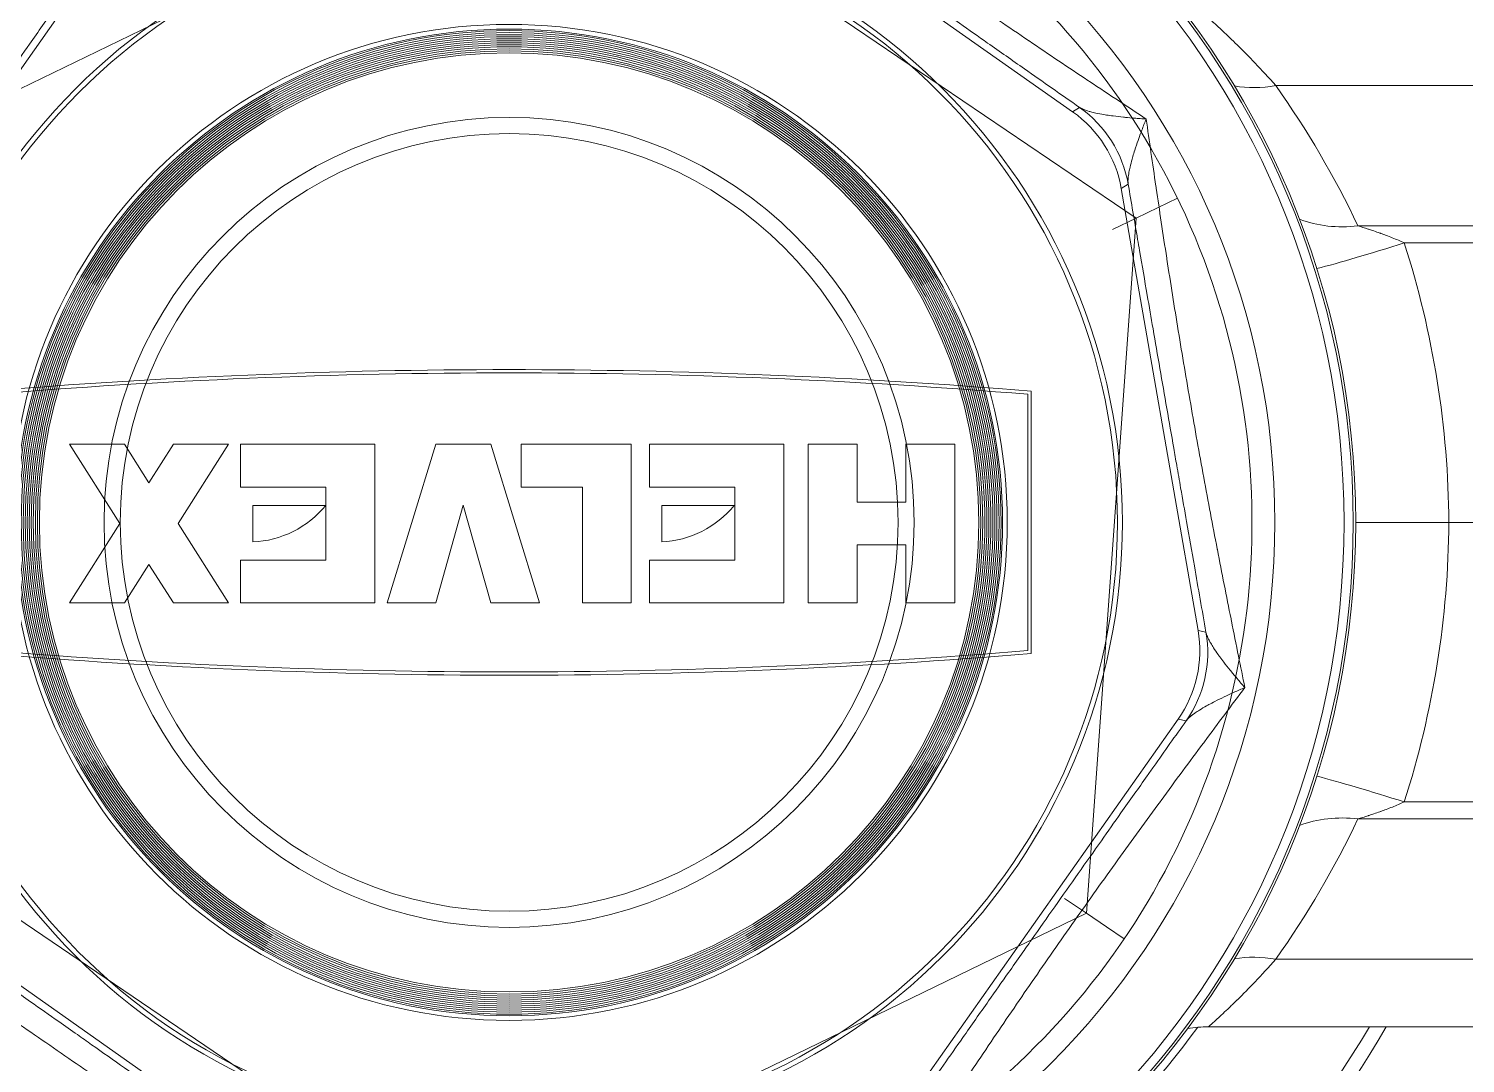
# Model space of a CAD drawing. Header units: metres. Extents: x 78 to 178, y -74 to 157.
# Drawn here: x 119.0425 to 119.0981, y 27.6688 to 27.7088 of the extents above; entities that cross this region are included whole.
import ezdxf

# ---------------------------------------------------------------- set-up
doc = ezdxf.new("R2010")
doc.units = ezdxf.units.M
doc.layers.add('mobiliario', color=252, linetype='Continuous', lineweight=9)

# ---------------------------------------------------------------- blocks, each defined once
blk = doc.blocks.new('SE2')
at = {"layer": 'mobiliario'}
for p, q in [((136.1988973862383, 384.5053722861193), (141.6866941298718, 387.168844719076)), ((141.6866941298718, 387.168844719076), (146.7372272909087, 383.7480095447622)), ((135.8677147754422, 384.7296894201741), (135.8991509748253, 384.7756762986455)), ((135.8366738331644, 384.6834348255296), (135.8677147754422, 384.7296894201741)), ((136.0223295365692, 384.6249655036157), (135.8677147754422, 384.7296894201741)), ((136.1988973862383, 384.5053722861193), (136.0223295365692, 384.6249655036158)), ((135.7616338036416, 378.4210646788487), (136.1988973862383, 384.5053722861193)), ((136.390105696981, 384.3758627681824), (136.1988973862383, 384.5053722861193)), ((135.9693964915781, 378.5219011743982), (135.7616338036416, 378.4210646788487)), ((135.7616338036416, 378.4210646788487), (135.5697791143348, 378.327949044292)), ((140.8121669646785, 375.000229504535), (135.7616338036416, 378.4210646788488)), ((135.401778161648, 378.246410691635), (135.3776704563425, 378.296628678135)), ((135.401778161648, 378.246410691635), (135.5697791143348, 378.3279490442918)), ((135.4263153445129, 378.1964011497428), (135.401778161648, 378.246410691635)), ((146.299963708312, 377.6637019374917), (140.8121669646785, 375.000229504535))]:
    blk.add_line(p, q, dxfattribs=at)
for radius in [6.700000000000001, 4.358578643762693, 4.317999999999999, 4.304141344301058, 4.286492131182779, 4.268842918064502, 4.251193704946223, 4.233544491827945, 4.215895278709668, 4.198246065591391, 4.180596852473112, 4.162947639354834, 4.145298426236556, 4.127649213118278, 4.110000000000001, 3.544314575050763, 3.402893218813453]:
    blk.add_circle((141.2494305472752, 381.0845371118053), radius, dxfattribs=at)
for radius, start, end in [(6.499999999999996, 86.38039139874722, 145.3983418027593), (6.499999999999996, 26.38039139874712, 85.39834180275933), (6.500000000000003, 146.380391398747, 205.3983418027594), (6.499999999999996, 206.3803913987471, 265.3983418027593), (6.499999999999997, 266.3803913987469, 325.3983418027597)]:
    blk.add_arc((141.2494305472752, 381.0845371118053), radius, start, end, dxfattribs=at)
blk = doc.blocks.new('110-32-planta')
at = {"layer": 'mobiliario'}
for p, q in [((7.789600872262262, 4.095810781592073), (7.775401645587423, 4.105808799432946)), ((7.751882361672259, 4.101725300450699), (7.741884343831388, 4.087526073775862)), ((7.740704891563446, 4.099441585726363), (7.716584357537947, 4.099441585726363)), ((7.738104418260412, 4.096824686733405), (7.716584357537968, 4.096824686733405)), ((7.734920419058049, 4.091392295889846), (7.716584357537968, 4.091392295889846)), ((7.733126988613832, 4.0907345463145), (7.716584357537947, 4.0907345463145)), ((7.741575849254921, 4.087595314897274), (7.741884343831388, 4.087526073775862)), ((7.747570203691772, 4.084989094452489), (7.747570203691772, 4.074828477000277)), ((7.747698203691767, 4.084871247264842), (7.747698203691767, 4.074946324187919)), ((7.741113342923497, 4.084090982118777), (7.740804848466383, 4.084160223213398)), ((7.741113342923497, 4.084090982118777), (7.744084046179175, 4.066980946435688)), ((7.750533895999467, 4.083028785881943), (7.752424357537925, 4.083028785881943)), ((7.750533895999467, 4.083028785881943), (7.750533895999467, 4.07688478588194)), ((7.752424357537925, 4.083028785881943), (7.752424357537925, 4.080783153881942)), ((7.754314819076384, 4.083028785881943), (7.756205280614849, 4.083028785881943)), ((7.754314819076384, 4.083028785881943), (7.754314819076384, 4.080783153881942)), ((7.756205280614849, 4.083028785881943), (7.756205280614849, 4.07688478588194)), ((7.757150511384075, 4.083028785881943), (7.762349280614848, 4.083028785881943)), ((7.757150511384075, 4.083028785881943), (7.757150511384075, 4.07688478588194)), ((7.762349280614848, 4.083028785881943), (7.762349280614848, 4.081374632035788)), ((7.76305820369177, 4.083028785881943), (7.764948665230235, 4.083028785881943)), ((7.76305820369177, 4.083028785881943), (7.76305820369177, 4.07688478588194)), ((7.764948665230235, 4.083028785881943), (7.764948665230235, 4.078538939728094)), ((7.766602819076389, 4.083028785881943), (7.768493280614848, 4.083028785881943)), ((7.768493280614848, 4.07688478588194), (7.766602819076389, 4.083028785881943)), ((7.768493280614848, 4.083028785881943), (7.769556665230232, 4.079236784964333)), ((7.770620049845617, 4.083028785881943), (7.769556665230232, 4.079236784964333)), ((7.770620049845617, 4.083028785881943), (7.772510511384076, 4.083028785881943)), ((7.770620049845617, 4.07688478588194), (7.772510511384076, 4.083028785881943)), ((7.772983126768692, 4.083028785881943), (7.778181895999466, 4.083028785881943)), ((7.772983126768692, 4.083028785881943), (7.772983126768692, 4.07688478588194)), ((7.778181895999466, 4.083028785881943), (7.778181895999466, 4.081374632035788)), ((7.778654511384082, 4.083028785881943), (7.780781280614847, 4.083028785881943)), ((7.780600831469513, 4.079956785881943), (7.778654511384082, 4.083028785881943)), ((7.78172651138408, 4.081534118583025), (7.780781280614847, 4.083028785881943)), ((7.78172651138408, 4.081534118583025), (7.782671742153312, 4.083028785881943)), ((7.782671742153312, 4.083028785881943), (7.784798511384082, 4.083028785881943)), ((7.782852191298644, 4.079956785881943), (7.784798511384082, 4.083028785881943)), ((7.75904097292254, 4.081374632035788), (7.75904097292254, 4.078538939728094)), ((7.75904097292254, 4.081374632035788), (7.762349280614848, 4.081374632035788)), ((7.774873588307158, 4.081374632035788), (7.774873588307158, 4.078538939728094)), ((7.774873588307158, 4.081374632035788), (7.778181895999466, 4.081374632035788)), ((7.754314819076384, 4.080783153881942), (7.752424357537925, 4.080783153881942)), ((7.761876665230233, 4.080665708958864), (7.761876665230233, 4.079247862805018)), ((7.777709280614849, 4.080665708958864), (7.777709280614849, 4.079247862805018)), ((7.731401214864412, 4.079908785743012), (7.716584357537968, 4.079908785743012)), ((7.780600831469513, 4.079956785881943), (7.778654511384082, 4.07688478588194)), ((7.782852191298644, 4.079956785881943), (7.784798511384082, 4.07688478588194)), ((7.752424357537925, 4.079130417881942), (7.752424357537925, 4.07688478588194)), ((7.752424357537925, 4.079130417881942), (7.754314819076384, 4.079130417881942)), ((7.754314819076384, 4.079130417881942), (7.754314819076384, 4.07688478588194)), ((7.759070017076204, 4.079247862805018), (7.761876665230233, 4.079247862805018)), ((7.774884611384237, 4.079247862805018), (7.777709280614849, 4.079247862805018)), ((7.75904097292254, 4.078538939728094), (7.762349280614848, 4.078538939728094)), ((7.762349280614848, 4.078538939728094), (7.762349280614848, 4.07688478588194)), ((7.764948665230235, 4.078538939728094), (7.76731174215331, 4.078538939728094)), ((7.76731174215331, 4.078538939728094), (7.76731174215331, 4.07688478588194)), ((7.774873588307158, 4.078538939728094), (7.778181895999466, 4.078538939728094)), ((7.778181895999466, 4.078538939728094), (7.778181895999466, 4.07688478588194)), ((7.78172651138408, 4.078379453180858), (7.780781280614847, 4.07688478588194)), ((7.78172651138408, 4.078379453180858), (7.782671742153312, 4.07688478588194)), ((7.750533895999467, 4.07688478588194), (7.752424357537925, 4.07688478588194)), ((7.754314819076384, 4.07688478588194), (7.756205280614849, 4.07688478588194)), ((7.757150511384075, 4.07688478588194), (7.762349280614848, 4.07688478588194)), ((7.76305820369177, 4.07688478588194), (7.76731174215331, 4.07688478588194)), ((7.768493280614848, 4.07688478588194), (7.770620049845617, 4.07688478588194)), ((7.772983126768692, 4.07688478588194), (7.778181895999466, 4.07688478588194)), ((7.778654511384082, 4.07688478588194), (7.780781280614847, 4.07688478588194)), ((7.782671742153312, 4.07688478588194), (7.784798511384082, 4.07688478588194)), ((7.783686353403637, 4.058092271002066), (7.79368437124451, 4.072291497676907)), ((7.733126988614174, 4.069083025137196), (7.716584357537968, 4.069083025137196)), ((7.734920419058504, 4.068425275561853), (7.716584357537968, 4.068425275561853)), ((7.743816946698273, 4.066811768690489), (7.744084046179175, 4.066980946435688)), ((7.745967842813628, 4.064006789860692), (7.745700743443493, 4.063837612185654)), ((7.745967842813628, 4.064006789860692), (7.760167069488468, 4.054008772019819)), ((7.738104418260412, 4.062992884719323), (7.716584357537968, 4.062992884719323))]:
    blk.add_line(p, q, dxfattribs=at)
for centre, radius in [((7.767784357537947, 4.07990878572637), 0.0327752423231971), ((7.767784357537947, 4.07990878572637), 0.0326809355198816), ((7.767784357537947, 4.07990878572637), 0.0323251940586343), ((7.767784357537947, 4.079908785726381), 0.0237439999999998), ((7.767784357537947, 4.079908785726381), 0.0235519999999997)]:
    blk.add_circle(centre, radius, dxfattribs=at)
for centre, radius, start, end in [((7.767784357537947, 4.079908785726274), 0.0391714225744384, 36.95980833401413, 150.0893255602447), ((7.767784357537947, 4.079908785726278), 0.0386114951278725, 37.58760779660308, 149.6101848602713), ((7.767784357537947, 4.079908785726285), 0.0330636140941714, 37.76640418553324, 143.7492386750297), ((7.767784357537947, 4.075779576601132), 0.0363839999999998, 144.6607473116744, 154.5889412798078), ((7.767784357537947, 4.079659247887004), 0.0363839999999998, 162.2779152863715, 179.6070366368178), ((7.767784357537933, 3.841381489023092), 0.2444448351648303, 85.25655845015214, 94.74344154983193), ((7.767784357537933, 3.841381489023092), 0.2443168351648286, 85.28418805855266, 94.71581194143143), ((7.762058714946398, 4.076818514202738), 0.0038514996547754, 92.70922219013364, 140.8942308231298), ((7.777872626672987, 4.076817674700176), 0.0038514996547754, 92.43070193970951, 140.8781350353945), ((7.767784357537947, 4.080158323565737), 0.0363840000000004, 180.3929632850021, 197.7220847153559), ((7.767784357537933, 4.318436082429673), 0.244444835164829, 265.256558450168, 274.7434415498478), ((7.767784357537933, 4.318436082429677), 0.2443168351648325, 265.2841880585686, 274.7158119414473), ((7.767784357537947, 4.08403799485162), 0.0363840000000185, 205.4110587220134, 215.3392526883544)]:
    blk.add_arc(centre, radius, start, end, dxfattribs=at)
for centre, major_axis, ratio, start_param, end_param in [((7.738104418260384, 4.100953895858652), (0.0038894555429696, -0.0027578904219098), 0.8162446593269214, 5.237054430787981, 5.600948626443932), ((7.734920419058043, 4.095521505015113), (0.0043067078570512, -0.0020459939965729), 0.8425810002948884, 5.09314204640148, 5.602810594000771), ((7.73312698861384, 4.090984084153884), (0.0045417308440559, -0.0014513803568158), 0.049858640095601, 4.728320732121138, 5.571018246791809), ((7.7453368713536, 4.084947088617727), (0.0010073995924794, 0.0044883344417581), 0.9999553905319382, 1.178112920960213, 1.963479636930202), ((7.745645735783789, 4.084877764483227), (-0.0044885346732736, 0.0010074445323893), 0.9999553905319526, 5.890501997412595, 6.675868616946253), ((7.733126988614174, 4.06883348729783), (-0.0045417308440129, -0.0014513803569502), 0.0498586400942348, 3.85375971393033, 4.69645722862098), ((7.734920419058525, 4.064296066436607), (-0.0043067078570217, -0.0020459939966351), 0.8425810002886478, 3.821967366769399, 4.331635914363011), ((7.748348969696252, 4.067598634164976), (-0.002461392636749, 0.0038860708032352), 0.9999553905319364, 1.178112914035683, 1.963479636941334), ((7.748616389394917, 4.067768014732429), (-0.0038862441655844, -0.002461502444541), 0.9999553905319528, 5.890501997412577, 6.675868616946597), ((7.738104418260384, 4.058863675594079), (-0.0038894555429705, -0.0027578904219087), 0.8162446593260932, 3.823829334325955, 4.187723529981786)]:
    blk.add_ellipse(centre, major_axis=major_axis, ratio=ratio, start_param=start_param, end_param=end_param, dxfattribs=at)
for points, knots in [([(7.774178265854252, 4.108395992527793), (7.774869153676582, 4.107877156327578), (7.775569215282466, 4.107353537075734), (7.776280868874736, 4.106824448623286), (7.776303746930799, 4.10680743962423), (7.776326636943416, 4.106790424984772), (7.776349538390072, 4.10677340513153), (7.776700460041979, 4.106512607850685), (7.777054724813397, 4.106250119246152), (7.777410807926272, 4.105987207839973), (7.777789127287747, 4.105707878459515), (7.778169497749885, 4.105428072835167), (7.77855162991284, 4.105148145684509), (7.778563442788383, 4.105139492278933), (7.778575257347307, 4.105130838757852), (7.778587073601103, 4.105122185116385), (7.779336011733243, 4.104573699768738), (7.780092170561657, 4.104024490962479), (7.780856976496488, 4.103474535108919), (7.781243754479625, 4.1031964112004), (7.781632744692828, 4.102918095747618), (7.782024106075943, 4.102639563433523), (7.782416728057448, 4.10236013395021), (7.782811736997736, 4.102080485915625), (7.783208955070691, 4.101800811031033), (7.783602977286257, 4.101523386298453), (7.783999087884487, 4.101245999474596), (7.784392471935197, 4.100971994647327), (7.784785855985915, 4.100697989820058), (7.785177773001619, 4.100426455876526), (7.785568277484366, 4.100157250593657), (7.786349286449841, 4.099618840027918), (7.787124680808915, 4.099089792411276), (7.787894921087818, 4.098568687248381), (7.787902709159923, 4.098563418237276), (7.787910496703992, 4.098558150036418), (7.787918283720081, 4.098552882644661), (7.788680632543048, 4.098037205026784), (7.789437923677979, 4.097529277819415), (7.790190590055517, 4.097027635048601), (7.790211157770222, 4.097013926922794), (7.790231723037463, 4.09700022286734), (7.790252285967683, 4.09698652278433), (7.79064063787915, 4.096727782742526), (7.791028156224092, 4.09647045875694), (7.791412539580968, 4.096215908936208), (7.791760212663255, 4.095985669725305), (7.792105321124558, 4.09575770032773), (7.792449030623124, 4.095531106669096)], [1.52886162e-08, 1.52886162e-08, 1.52886162e-08, 1.52886162e-08, 0.1211066937485011, 0.1211066937485011, 0.1211066937485011, 0.125, 0.125, 0.125, 0.1846576051161925, 0.1846576051161925, 0.1846576051161925, 0.2480406363767924, 0.2480406363767924, 0.2480406363767924, 0.25, 0.25, 0.25, 0.3741884404877195, 0.3741884404877195, 0.3741884404877195, 0.4369930715099158, 0.4369930715099158, 0.4369930715099158, 0.4999999999999999, 0.4999999999999999, 0.4999999999999999, 0.5624999999999999, 0.5624999999999999, 0.5624999999999999, 0.6249999999999999, 0.6249999999999999, 0.6249999999999999, 0.75, 0.75, 0.75, 0.7512639030178273, 0.7512639030178273, 0.7512639030178273, 0.875, 0.875, 0.875, 0.8783812706631239, 0.8783812706631239, 0.8783812706631239, 0.9422400160603708, 0.9422400160603708, 0.9422400160603708, 0.9999999748262728, 0.9999999748262728, 0.9999999748262728, 0.9999999748262728]), ([(7.789867971632439, 4.095979959267143), (7.789161978741901, 4.096474375684262), (7.788451647524901, 4.096972190916288), (7.787736287212759, 4.097473929957744), (7.787263348063298, 4.09780563977095), (7.786788210997251, 4.098139064462483), (7.786310846320283, 4.098474235409379), (7.785948999130525, 4.098728298332495), (7.785585759555807, 4.098983443645558), (7.785221244183439, 4.099239593913113), (7.784981627942094, 4.099407975740013), (7.784741460419822, 4.099576791810136), (7.784500634363773, 4.099746118727168), (7.784316623639135, 4.099875498285243), (7.784132248054093, 4.100005162308807), (7.783947411956631, 4.100135178614007), (7.783522342709098, 4.100434178288733), (7.783094837216608, 4.100735041514955), (7.78266830327896, 4.101035372932294), (7.78223839907337, 4.101338077425392), (7.781809933383541, 4.101639923353078), (7.781383122040809, 4.101940754089248), (7.780957945258386, 4.102240432733298), (7.780534410065903, 4.102539104025134), (7.780112375088258, 4.102836862944137), (7.779751839249591, 4.103091232290922), (7.779392398329384, 4.103344935746758), (7.779033939329863, 4.103598049323945), (7.77855319306387, 4.103937511876897), (7.778074372899362, 4.104275800336286), (7.77759727136258, 4.104613051698017), (7.777479279063967, 4.104696457556755), (7.777361391887545, 4.104779799979663), (7.777243622887255, 4.104863069568242), (7.776945814471914, 4.105073637579841), (7.776648593228736, 4.105283858942662), (7.776352154949371, 4.105493592765061), (7.776057358282245, 4.105702165126096), (7.775763335542818, 4.105910255607678), (7.775470892395794, 4.106117290116642)], [0, 0, 0, 0, 0.15050084916702, 0.15050084916702, 0.15050084916702, 0.2500000000000001, 0.2500000000000001, 0.2500000000000001, 0.3254213494405172, 0.3254213494405172, 0.3254213494405172, 0.3750000000000002, 0.3750000000000002, 0.3750000000000002, 0.4128821277306663, 0.4128821277306663, 0.4128821277306663, 0.5000000000000002, 0.5000000000000002, 0.5000000000000002, 0.5878062361857822, 0.5878062361857822, 0.5878062361857822, 0.6752762006393679, 0.6752762006393679, 0.6752762006393679, 0.7500000000000001, 0.7500000000000001, 0.7500000000000001, 0.8502156106320493, 0.8502156106320493, 0.8502156106320493, 0.875, 0.875, 0.875, 0.9376735363666076, 0.9376735363666076, 0.9376735363666076, 1, 1, 1, 1]), ([(7.739297150736526, 4.086302694042678), (7.73981598693674, 4.086993581865005), (7.740339606188584, 4.087693643470888), (7.740868694641036, 4.088405297063161), (7.740885703640088, 4.088428175119228), (7.740902718279543, 4.088451065131842), (7.740919738132787, 4.088473966578498), (7.741180535413632, 4.088824888230405), (7.741443024018168, 4.089179153001822), (7.741705935424348, 4.089535236114699), (7.741985264804804, 4.089913555476176), (7.742265070429156, 4.090293925938314), (7.742544997579813, 4.090676058101273), (7.742553650985386, 4.090687870976804), (7.742562304506471, 4.090699685535728), (7.742570958147937, 4.090711501789531), (7.743119443495579, 4.091460439921672), (7.743668652301843, 4.092216598750084), (7.744218608155398, 4.092981404684919), (7.744496732063923, 4.093368182668058), (7.744775047516703, 4.093757172881261), (7.745053579830802, 4.094148534264376), (7.745333009314116, 4.094541156245877), (7.745612657348693, 4.094936165186165), (7.745892332233289, 4.095333383259116), (7.74616975696587, 4.095727405474683), (7.746447143789723, 4.096123516072914), (7.746721148616991, 4.096516900123624), (7.74699515344426, 4.096910284174338), (7.747266687387793, 4.09730220119005), (7.747535892670661, 4.097692705672788), (7.748074303236399, 4.098473714638267), (7.748603350853045, 4.099249108997337), (7.749124456015941, 4.100019349276241), (7.749129725027046, 4.100027137348348), (7.749134993227904, 4.100034924892423), (7.749140260619668, 4.100042711908514), (7.749655938237537, 4.100805060731477), (7.75016386544491, 4.101562351866408), (7.750665508215718, 4.102315018243941), (7.750679216341531, 4.102335585958652), (7.750692920396986, 4.102356151225901), (7.750706620479995, 4.102376714156118), (7.750965360521803, 4.10276506606759), (7.751222684507389, 4.103152584412531), (7.75147723432812, 4.103536967769404), (7.751707473539021, 4.103884640851692), (7.751935442936591, 4.104229749312985), (7.752162036595223, 4.104573458811553)], [1.52885703e-08, 1.52885703e-08, 1.52885703e-08, 1.52885703e-08, 0.1211066937485885, 0.1211066937485885, 0.1211066937485885, 0.1250000000000001, 0.1250000000000001, 0.1250000000000001, 0.184657605116349, 0.184657605116349, 0.184657605116349, 0.2480406363769738, 0.2480406363769738, 0.2480406363769738, 0.2500000000000003, 0.2500000000000003, 0.2500000000000003, 0.3741884404879948, 0.3741884404879948, 0.3741884404879948, 0.4369930715102337, 0.4369930715102337, 0.4369930715102337, 0.5000000000000006, 0.5000000000000006, 0.5000000000000006, 0.5625000000000006, 0.5625000000000006, 0.5625000000000006, 0.6250000000000004, 0.6250000000000004, 0.6250000000000004, 0.7500000000000002, 0.7500000000000002, 0.7500000000000002, 0.7512639030183764, 0.7512639030183764, 0.7512639030183764, 0.8750000000000001, 0.8750000000000001, 0.8750000000000001, 0.8783812706637686, 0.8783812706637686, 0.8783812706637686, 0.9422400160609068, 0.9422400160609068, 0.9422400160609068, 0.9999999748264572, 0.9999999748264572, 0.9999999748264572, 0.9999999748264572]), ([(7.751713183997182, 4.101992399820865), (7.751218767580056, 4.101286406930331), (7.750720952348032, 4.100576075713334), (7.750219213306585, 4.099860715401195), (7.749887503493376, 4.099387776251731), (7.749554078801843, 4.09891263918568), (7.749218907854946, 4.098435274508712), (7.748964844931827, 4.098073427318958), (7.748709699618764, 4.097710187744236), (7.74845354935121, 4.097345672371872), (7.748285167524308, 4.097106056130523), (7.748116351454186, 4.096865888608252), (7.747947024537154, 4.096625062552202), (7.747817644979079, 4.096441051827568), (7.747687980955518, 4.096256676242521), (7.747557964650318, 4.096071840145061), (7.747258964975593, 4.095646770897527), (7.74695810174937, 4.095219265405035), (7.746657770332027, 4.094792731467382), (7.746355065838926, 4.0943628272618), (7.746053219911246, 4.093934361571973), (7.745752389175081, 4.093507550229237), (7.745452710531026, 4.093082373446818), (7.745154039239188, 4.092658838254333), (7.744856280320184, 4.092236803276691), (7.744601910973401, 4.091876267438017), (7.744348207517559, 4.091516826517814), (7.744095093940373, 4.091158367518293), (7.743755631387423, 4.0906776212523), (7.743417342928032, 4.09019880108779), (7.743080091566305, 4.089721699551009), (7.742996685707567, 4.089603707252393), (7.742913343284656, 4.089485820075974), (7.742830073696076, 4.08936805107568), (7.74261950568448, 4.089070242660344), (7.742409284321659, 4.088773021417161), (7.742199550499265, 4.088476583137801), (7.741990978138225, 4.088181786470673), (7.741782887656639, 4.087887763731246), (7.741575853147673, 4.08759532058422)], [0, 0, 0, 0, 0.1505008491662906, 0.1505008491662906, 0.1505008491662906, 0.25, 0.25, 0.25, 0.3254213494398959, 0.3254213494398959, 0.3254213494398959, 0.3749999999999999, 0.3749999999999999, 0.3749999999999999, 0.4128821277301073, 0.4128821277301073, 0.4128821277301073, 0.4999999999999999, 0.4999999999999999, 0.4999999999999999, 0.5878062361853523, 0.5878062361853523, 0.5878062361853523, 0.6752762006390016, 0.6752762006390016, 0.6752762006390016, 0.7499999999999999, 0.7499999999999999, 0.7499999999999999, 0.8502156106318095, 0.8502156106318095, 0.8502156106318095, 0.8749999999999998, 0.8749999999999998, 0.8749999999999998, 0.9376735363664186, 0.9376735363664186, 0.9376735363664186, 1, 1, 1, 1]), ([(7.738104418260384, 4.096824686733405), (7.738383863434002, 4.097141462791181), (7.738651501994702, 4.097431513553519), (7.738902840318707, 4.097695187058576), (7.739144802469034, 4.097949024226138), (7.739371666365727, 4.0981784183891), (7.739578208259715, 4.098382171889213), (7.739584870582199, 4.098388744267822), (7.739591511335318, 4.098395289495133), (7.739598130370211, 4.098401807565703), (7.739703469047142, 4.098505539445184), (7.739803313549187, 4.098602400122715), (7.739897103240472, 4.09869235482385), (7.739983662588322, 4.098775374824871), (7.740065067393466, 4.098852514410125), (7.740139939572678, 4.098922857947197), (7.740145786664356, 4.098928351377661), (7.740151592904652, 4.098933802300571), (7.740157357645437, 4.098939210289493), (7.740236569296997, 4.099013519915911), (7.740307951258828, 4.09907972830771), (7.740370975811089, 4.099137775797984), (7.740429735027959, 4.099191894787281), (7.74048122928621, 4.099238919469363), (7.740525089357929, 4.099278803187821), (7.740528067413329, 4.099281511252769), (7.740531010140088, 4.099284186256339), (7.740533917413793, 4.099286828179841), (7.740623095818123, 4.099367867169021), (7.740678958598671, 4.099417813650941), (7.74069808715317, 4.099434954865171), (7.740698423296656, 4.099435256085396), (7.740698748097074, 4.099435547128098), (7.740699061540952, 4.099435827989462), (7.740703345820463, 4.099439666917863), (7.74070550468506, 4.099441600381986), (7.74070551200473, 4.099441604135822)], [0, 0, 0, 0, 0.1273758779318147, 0.1273758779318147, 0.1273758779318147, 0.2499999999999995, 0.2499999999999995, 0.2499999999999995, 0.2539554272996715, 0.2539554272996715, 0.2539554272996715, 0.316904102600338, 0.316904102600338, 0.316904102600338, 0.3749999999999996, 0.3749999999999996, 0.3749999999999996, 0.3795369594139794, 0.3795369594139794, 0.3795369594139794, 0.441878018911931, 0.441878018911931, 0.441878018911931, 0.5, 0.5, 0.5, 0.5039464249027928, 0.5039464249027928, 0.5039464249027928, 0.6250000000000001, 0.6250000000000001, 0.6250000000000001, 0.6271272580108495, 0.6271272580108495, 0.6271272580108495, 0.6562034934358391, 0.6562034934358391, 0.6562034934358391, 0.6562034934358391]), ([(7.733126988613847, 4.090734546314507), (7.7332807958947, 4.090804316288011), (7.733433804917105, 4.090868861668102), (7.733589503852648, 4.090930939505359), (7.733669515423535, 4.090962840463824), (7.733750252807702, 4.090994077079252), (7.73383079817237, 4.091024400300959), (7.733898235849358, 4.091049788821318), (7.733965545836597, 4.091074538144706), (7.734032468941045, 4.091098638346561), (7.734045409186812, 4.091103298359534), (7.734058337104157, 4.09110793471968), (7.734071251554233, 4.091112547541232), (7.734149517189379, 4.091140502692769), (7.734227295079457, 4.091167598512321), (7.734305330735602, 4.091194177528688), (7.73436487156907, 4.091214457191416), (7.734424579026076, 4.091234440260067), (7.734483662361697, 4.091253902635706), (7.734499225430702, 4.091259029196216), (7.734514751244121, 4.091264121405448), (7.734530234749215, 4.091269178111077), (7.734599956884741, 4.091291948427816), (7.734668906331869, 4.091314026861975), (7.734737142045055, 4.09133550275958), (7.734799119986135, 4.091355009141996), (7.734860523036268, 4.091374019494307), (7.734920419058035, 4.091392295889846)], [0, 0, 0, 0, 0.2571825053512133, 0.2571825053512133, 0.2571825053512133, 0.3893451061100481, 0.3893451061100481, 0.3893451061100481, 0.5000000000000006, 0.5000000000000006, 0.5000000000000006, 0.5213962208349397, 0.5213962208349397, 0.5213962208349397, 0.651064058379566, 0.651064058379566, 0.651064058379566, 0.7500000000000002, 0.7500000000000002, 0.7500000000000002, 0.776060595094417, 0.776060595094417, 0.776060595094417, 0.8934113068250752, 0.8934113068250752, 0.8934113068250752, 1, 1, 1, 1]), ([(7.74157584696794, 4.087595311625477), (7.741545199910077, 4.087553983524482), (7.741504524056082, 4.087511131986449), (7.74145660989663, 4.087467739714799), (7.741405744063385, 4.08742167433289), (7.741346700182241, 4.087374971854011), (7.741281273251778, 4.087327673659774), (7.741263453768745, 4.087314791665107), (7.74124515466255, 4.08730186416675), (7.741226387534126, 4.087288884304741), (7.741172784269984, 4.087251810813459), (7.741115526995231, 4.0872144189955), (7.741055079160068, 4.087176703546834), (7.74096957358035, 4.0871233537239), (7.740877698071648, 4.087069362100216), (7.740780330712723, 4.087014799282815), (7.740750595388576, 4.086998136172303), (7.740720345414246, 4.086981419277197), (7.740689652150373, 4.086964676052357), (7.740615745908954, 4.086924360078715), (7.740539082769295, 4.086883785480544), (7.740460505640947, 4.086843294144532), (7.740346121349773, 4.086784351130632), (7.740227671323423, 4.086725575707234), (7.740105004192826, 4.08666667304606), (7.740081337062576, 4.086655308494307), (7.740057512336719, 4.086643939157231), (7.740033532726513, 4.086632565932511), (7.739929876203909, 4.086583402959672), (7.739824439594144, 4.086534685268632), (7.739716705097697, 4.086486111701209), (7.739649190158138, 4.086455671669682), (7.739580764269284, 4.086425286493216), (7.739510738185862, 4.086394669177142), (7.739440635999862, 4.086364018586937), (7.739368927296268, 4.086333134057127), (7.739297151299347, 4.086302694621128)], [2.7834319605e-06, 2.7834319605e-06, 2.7834319605e-06, 2.7834319605e-06, 0.106351157610548, 0.106351157610548, 0.106351157610548, 0.2192509502598134, 0.2192509502598134, 0.2192509502598134, 0.25, 0.25, 0.25, 0.3378264057484473, 0.3378264057484473, 0.3378264057484473, 0.4620599323527287, 0.4620599323527287, 0.4620599323527287, 0.5, 0.5, 0.5, 0.591355804015147, 0.591355804015147, 0.591355804015147, 0.7243419426956801, 0.7243419426956801, 0.7243419426956801, 0.75, 0.75, 0.75, 0.8609119361929746, 0.8609119361929746, 0.8609119361929746, 0.9304181103053044, 0.9304181103053044, 0.9304181103053044, 0.9999998219753252, 0.9999998219753252, 0.9999998219753252, 0.9999998219753252]), ([(7.743119684507498, 4.06428646453131), (7.742998013598814, 4.065141953443259), (7.742873233651906, 4.066007341472363), (7.742744117161656, 4.066884838678031), (7.742740003070708, 4.066912798726381), (7.742735884584959, 4.066940771044432), (7.742731761776375, 4.066968754940511), (7.742667987669037, 4.067401626841668), (7.7426030414885, 4.067838074085035), (7.742537125354729, 4.068275990421913), (7.742467141997203, 4.068740927514237), (7.742396065686817, 4.069207518287861), (7.742323813007253, 4.069675559010384), (7.742321647171528, 4.069689588930419), (7.742319480278353, 4.069703620153124), (7.742317312323487, 4.069717652688876), (7.742175538517173, 4.070635312939629), (7.742029153206871, 4.071558675563721), (7.741877160568478, 4.072488783766136), (7.741800334445982, 4.072958915789932), (7.741722075456344, 4.073430771860369), (7.741642268310777, 4.073904600373076), (7.741562319359544, 4.074379270810017), (7.741480816542456, 4.074855921641464), (7.741397793155165, 4.075334041578589), (7.741315327786856, 4.075808947963381), (7.741231444723453, 4.07628481779664), (7.741147071352095, 4.076756529340904), (7.74106269798073, 4.077228240885169), (7.740977602018354, 4.077697241207558), (7.740891844673598, 4.078163663948092), (7.740720329984084, 4.079096509429164), (7.740546111244428, 4.08001903495262), (7.740369885885115, 4.080932519202078), (7.740367962084732, 4.080942491440783), (7.740366038045684, 4.080952462600742), (7.740364113768437, 4.08096243268562), (7.740189769004125, 4.081865749553746), (7.74001347357521, 4.082760245813772), (7.739835961618389, 4.083647220835629), (7.739830961399477, 4.083672205458402), (7.73982596013964, 4.083697184331676), (7.73982095783421, 4.083722157589627), (7.739729304103938, 4.084179725061471), (7.739637299906371, 4.084635408595016), (7.739545573981338, 4.085086810260721), (7.739462618679467, 4.085495049931549), (7.739379890795554, 4.08589978684002), (7.739297150864211, 4.086302694263249)], [1.484685e-08, 1.484685e-08, 1.484685e-08, 1.484685e-08, 0.1211400655708195, 0.1211400655708195, 0.1211400655708195, 0.1250000000000001, 0.1250000000000001, 0.1250000000000001, 0.1847078101699761, 0.1847078101699761, 0.1847078101699761, 0.2480997718563536, 0.2480997718563536, 0.2480997718563536, 0.2500000000000003, 0.2500000000000003, 0.2500000000000003, 0.3742657681822187, 0.3742657681822187, 0.3742657681822187, 0.4370770808154171, 0.4370770808154171, 0.4370770808154171, 0.5000000000000004, 0.5000000000000004, 0.5000000000000004, 0.5625000000000004, 0.5625000000000004, 0.5625000000000004, 0.6250000000000002, 0.6250000000000002, 0.6250000000000002, 0.7500000000000001, 0.7500000000000001, 0.7500000000000001, 0.7513645882112403, 0.7513645882112403, 0.7513645882112403, 0.8750000000000001, 0.8750000000000001, 0.8750000000000001, 0.8784826055400841, 0.8784826055400841, 0.8784826055400841, 0.9422919417421411, 0.9422919417421411, 0.9422919417421411, 0.9999999751540252, 0.9999999751540252, 0.9999999751540252, 0.9999999751540252]), ([(7.740804848466383, 4.084160223213402), (7.740794803590753, 4.084210685618856), (7.740776342472018, 4.08426681166102), (7.740751568121432, 4.084326520171337), (7.740725268275646, 4.084389905268274), (7.740691847110454, 4.084457361381055), (7.740652909759582, 4.084528083973728), (7.740642304899197, 4.084547345767476), (7.740631285868801, 4.084566853675379), (7.740619866088294, 4.084586608941517), (7.740587248551015, 4.084643034555771), (7.740551463545259, 4.084701309566931), (7.740512932332975, 4.084761240706782), (7.740458428583842, 4.084846015402888), (7.74039844020622, 4.084934092636483), (7.740333730876733, 4.085025033311122), (7.740313969090969, 4.08505280596994), (7.740293765007031, 4.085080847198896), (7.740273171407209, 4.085109101679453), (7.740223584124258, 4.085177135579982), (7.740171614917728, 4.085246581505493), (7.740117879732451, 4.08531677013174), (7.740039657720415, 4.0854189433268), (7.739957688343643, 4.085522702569321), (7.73987196075263, 4.085628379097276), (7.739855420657058, 4.085648768097489), (7.739838740127858, 4.08566922877522), (7.739821921232553, 4.085689759160192), (7.739749218290952, 4.085778505736769), (7.739674715712672, 4.085867610494947), (7.739598074071687, 4.085957566995833), (7.739550044369693, 4.086013940840061), (7.739501167655155, 4.086070654401002), (7.73945094344868, 4.086128261705059), (7.73940066467805, 4.086185931594353), (7.739349033469224, 4.086244499555703), (7.739297151203224, 4.086302693877371)], [0, 0, 0, 0, 0.1063511576089856, 0.1063511576089856, 0.1063511576089856, 0.2192509502587657, 0.2192509502587657, 0.2192509502587657, 0.25, 0.25, 0.25, 0.3378264057471166, 0.3378264057471166, 0.3378264057471166, 0.4620599323510861, 0.4620599323510861, 0.4620599323510861, 0.5, 0.5, 0.5, 0.5913558040133744, 0.5913558040133744, 0.5913558040133744, 0.7243419426933606, 0.7243419426933606, 0.7243419426933606, 0.75, 0.75, 0.75, 0.8609119361694272, 0.8609119361694272, 0.8609119361694272, 0.9304181102760178, 0.9304181102760178, 0.9304181102760178, 0.9999997966865541, 0.9999997966865541, 0.9999997966865541, 0.9999997966865541]), ([(7.740804848466361, 4.084160223213398), (7.740954460485475, 4.083311378078651), (7.74110475207042, 4.082456974652142), (7.741255745520668, 4.081596695916218), (7.741355744844369, 4.08102695403905), (7.741456052099137, 4.080454634523391), (7.74155671429203, 4.079879419952154), (7.741632853893634, 4.079444334971039), (7.741709203096, 4.079007555734002), (7.741785736653212, 4.078569206160366), (7.741836185003392, 4.078280260845421), (7.741886713456083, 4.077990633247946), (7.741937342068979, 4.077700202640926), (7.741975885252898, 4.077479099994366), (7.742014480455714, 4.07725756653944), (7.742053149926193, 4.077035472036897), (7.74214233363881, 4.076523253688844), (7.742231912671343, 4.076008049971601), (7.742321248733737, 4.075493516479262), (7.742411134523798, 4.074975816815406), (7.742500629601621, 4.074459630683108), (7.742589647537442, 4.073945478589877), (7.742678413127719, 4.073432784000583), (7.742766704322783, 4.072922111665594), (7.742854578432435, 4.072413153561932), (7.742929702870092, 4.071978040290396), (7.743004522448131, 4.071544180014015), (7.743079065073402, 4.071111429132635), (7.743178901194363, 4.070531839009728), (7.743278201877282, 4.069954463856728), (7.743377009949348, 4.069379100915596), (7.743401507747379, 4.069236449360609), (7.743425975262313, 4.069093921507025), (7.743450410873207, 4.068951527603221), (7.743512035122143, 4.068592423940462), (7.743573479658245, 4.068234037446238), (7.743634726396352, 4.067876485266122), (7.743695719063417, 4.067520416326666), (7.743756515664294, 4.067165174236268), (7.743816945338337, 4.066811775951543)], [0, 0, 0, 0, 0.1503962124824457, 0.1503962124824457, 0.1503962124824457, 0.25, 0.25, 0.25, 0.3253390372526776, 0.3253390372526776, 0.3253390372526776, 0.3749999999999999, 0.3749999999999999, 0.3749999999999999, 0.4128065191087572, 0.4128065191087572, 0.4128065191087572, 0.4999999999999999, 0.4999999999999999, 0.4999999999999999, 0.5877300242253803, 0.5877300242253803, 0.5877300242253803, 0.675211353838037, 0.675211353838037, 0.675211353838037, 0.7499999999999999, 0.7499999999999999, 0.7499999999999999, 0.8501656206524653, 0.8501656206524653, 0.8501656206524653, 0.8749999999999998, 0.8749999999999998, 0.8749999999999998, 0.9376299044248612, 0.9376299044248612, 0.9376299044248612, 1, 1, 1, 1]), ([(7.731401216459553, 4.079908785764832), (7.731820931800605, 4.079908785743867), (7.732231359523815, 4.079908785773319), (7.73263277072769, 4.079908785784673), (7.732833476329623, 4.079908785790347), (7.733033216823607, 4.079908785794923), (7.733225536989878, 4.079908785797801), (7.73341785715614, 4.079908785800682), (7.733603545769099, 4.079908785801903), (7.733782727981676, 4.079908785801464), (7.73414109240683, 4.079908785800579), (7.734477446695244, 4.079908785792536), (7.734770433567142, 4.079908785782251), (7.734853209625085, 4.079908785779345), (7.734932774389014, 4.079908785776293), (7.735009123605642, 4.079908785773238)], [0, 0, 0, 0, 0.2499999999999978, 0.2499999999999978, 0.2499999999999978, 0.3749999999999987, 0.3749999999999987, 0.3749999999999987, 0.4999999999999997, 0.4999999999999997, 0.4999999999999997, 0.7499999999999982, 0.7499999999999982, 0.7499999999999982, 0.8206312004711682, 0.8206312004711682, 0.8206312004711682, 0.8206312004711682]), ([(7.79627156433937, 4.073514877410069), (7.795752728139156, 4.072823989587741), (7.795229108887312, 4.072123927981859), (7.794700020434859, 4.071412274389583), (7.794683011435808, 4.071389396333518), (7.794665996796347, 4.071366506320902), (7.794648976943108, 4.071343604874247), (7.794388179662262, 4.07099268322234), (7.794125691057729, 4.070638418450926), (7.793862779651548, 4.070282335338049), (7.793583450271092, 4.069904015976572), (7.793303644646741, 4.069523645514433), (7.793023717496082, 4.069141513351478), (7.793015064090512, 4.06912970047594), (7.793006410569425, 4.06911788591702), (7.79299775692796, 4.069106069663217), (7.792449271580316, 4.068357131531076), (7.791900062774054, 4.067600972702663), (7.791350106920496, 4.066836166767831), (7.791071983011974, 4.066449388784694), (7.790793667559192, 4.06606039857149), (7.790515135245101, 4.065669037188374), (7.790235705761787, 4.06527641520687), (7.789956057727202, 4.064881406266582), (7.789676382842607, 4.064484188193628), (7.789398958110027, 4.064090165978065), (7.789121571286173, 4.063694055379833), (7.788847566458904, 4.06330067132912), (7.788573561631637, 4.062907287278406), (7.788302027688104, 4.062515370262698), (7.788032822405233, 4.062124865779956), (7.787494411839496, 4.061343856814477), (7.786965364222852, 4.060568462455406), (7.786444259059955, 4.059798222176503), (7.78643899004885, 4.059790434104399), (7.786433721847991, 4.059782646560328), (7.786428454456235, 4.059774859544241), (7.785912776838358, 4.059012510721274), (7.785404849630985, 4.058255219586339), (7.784903206860178, 4.057502553208802), (7.784889498734366, 4.057481985494096), (7.784875794678918, 4.05746142022685), (7.784862094595907, 4.057440857296636), (7.7846033545541, 4.057052505385168), (7.784346030568514, 4.056664987040225), (7.784091480747782, 4.056280603683351), (7.783861241536883, 4.055932930601063), (7.783633272139312, 4.055587822139763), (7.783406678480673, 4.055244112641194)], [1.52883381e-08, 1.52883381e-08, 1.52883381e-08, 1.52883381e-08, 0.1211066937485003, 0.1211066937485003, 0.1211066937485003, 0.1250000000000002, 0.1250000000000002, 0.1250000000000002, 0.1846576051162134, 0.1846576051162134, 0.1846576051162134, 0.2480406363767938, 0.2480406363767938, 0.2480406363767938, 0.2500000000000004, 0.2500000000000004, 0.2500000000000004, 0.3741884404877237, 0.3741884404877237, 0.3741884404877237, 0.4369930715099171, 0.4369930715099171, 0.4369930715099171, 0.5000000000000006, 0.5000000000000006, 0.5000000000000006, 0.5625000000000006, 0.5625000000000006, 0.5625000000000006, 0.6250000000000004, 0.6250000000000004, 0.6250000000000004, 0.7500000000000001, 0.7500000000000001, 0.7500000000000001, 0.7512639030178277, 0.7512639030178277, 0.7512639030178277, 0.8750000000000001, 0.8750000000000001, 0.8750000000000001, 0.8783812706631234, 0.8783812706631234, 0.8783812706631234, 0.9422400160602032, 0.9422400160602032, 0.9422400160602032, 0.9999999748262192, 0.9999999748262192, 0.9999999748262192, 0.9999999748262192]), ([(7.783855531078714, 4.057825171631879), (7.78434994749584, 4.05853116452242), (7.784847762727864, 4.059241495739421), (7.785349501769318, 4.059956856051563), (7.78568121158252, 4.060429795201021), (7.786014636274053, 4.060904932267067), (7.78634980722095, 4.061382296944036), (7.78660387014407, 4.061744144133793), (7.786859015457133, 4.062107383708513), (7.787115165724693, 4.062471899080883), (7.787283547551588, 4.062711515322231), (7.787452363621711, 4.062951682844499), (7.787621690538742, 4.063192508900545), (7.787751070096817, 4.063376519625184), (7.787880734120384, 4.063560895210229), (7.788010750425585, 4.063745731307693), (7.78830975010031, 4.064170800555224), (7.788610613326526, 4.064598306047717), (7.788910944743867, 4.065024839985361), (7.78921364923697, 4.065454744190947), (7.78951549516465, 4.065883209880777), (7.789816325900822, 4.066310021223515), (7.79011600454487, 4.066735198005931), (7.790414675836708, 4.067158733198418), (7.790712434755711, 4.067580768176064), (7.790966804102495, 4.067941304014734), (7.791220507558335, 4.068300744934933), (7.791473621135522, 4.068659203934455), (7.791813083688473, 4.069139950200451), (7.792151372147861, 4.069618770364961), (7.79248862350959, 4.070095871901741), (7.792572029368329, 4.070213864200357), (7.792655371791241, 4.070331751376773), (7.792738641379813, 4.070449520377067), (7.792949209391416, 4.070747328792403), (7.793159430754236, 4.071044550035587), (7.793369164576631, 4.071340988314947), (7.793577736937669, 4.071635784982074), (7.793785827419256, 4.071929807721502), (7.793992861928217, 4.072222250868523)], [0, 0, 0, 0, 0.1505008491670417, 0.1505008491670417, 0.1505008491670417, 0.2500000000000002, 0.2500000000000002, 0.2500000000000002, 0.3254213494405178, 0.3254213494405178, 0.3254213494405178, 0.3750000000000001, 0.3750000000000001, 0.3750000000000001, 0.4128821277306659, 0.4128821277306659, 0.4128821277306659, 0.5, 0.5, 0.5, 0.5878062361857858, 0.5878062361857858, 0.5878062361857858, 0.6752762006393703, 0.6752762006393703, 0.6752762006393703, 0.7499999999999999, 0.7499999999999999, 0.7499999999999999, 0.8502156106320498, 0.8502156106320498, 0.8502156106320498, 0.8749999999999998, 0.8749999999999998, 0.8749999999999998, 0.9376735363665988, 0.9376735363665988, 0.9376735363665988, 1, 1, 1, 1]), ([(7.734920419058525, 4.068425275561853), (7.734794900302673, 4.068463575775485), (7.734664264364682, 4.068504631451026), (7.734531919456379, 4.068547846626834), (7.734516006358845, 4.068553042801864), (7.734500052041112, 4.06855827507718), (7.734484064248668, 4.068563541611232), (7.734425520000107, 4.068582826655096), (7.734366371460303, 4.068602616108837), (7.734307208696642, 4.068622760458974), (7.734229008312645, 4.068649386935134), (7.734150767080747, 4.068676634924596), (7.73407232131624, 4.068704642758149), (7.734059115552206, 4.068709357669696), (7.734045903470572, 4.068714094430799), (7.73403268033072, 4.068718855400582), (7.733966080272103, 4.068742834642307), (7.733899454101398, 4.068767330565911), (7.733832469017131, 4.06879254196427), (7.733751962209481, 4.068822842578509), (7.733670929869205, 4.068854176910576), (7.733590650428951, 4.068886174269341), (7.733434439299643, 4.068948436082976), (7.733280991300155, 4.069013166524115), (7.733126988614174, 4.069083025137196)], [0, 0, 0, 0, 0.2231665459695638, 0.2231665459695638, 0.2231665459695638, 0.2499999999999976, 0.2499999999999976, 0.2499999999999976, 0.3482589940448899, 0.3482589940448899, 0.3482589940448899, 0.4781361429454936, 0.4781361429454936, 0.4781361429454936, 0.4999999999999952, 0.4999999999999952, 0.4999999999999952, 0.6101201513287585, 0.6101201513287585, 0.6101201513287585, 0.7424693442567512, 0.7424693442567512, 0.7424693442567512, 1, 1, 1, 1]), ([(7.743816947444721, 4.066811764477141), (7.74382449989008, 4.066760871469471), (7.743826038642047, 4.066701812285223), (7.743822841257781, 4.066637249003462), (7.743819446871611, 4.066568707754623), (7.743810719883412, 4.066493929497301), (7.743797900131403, 4.066414215355361), (7.743794409890256, 4.066392512784336), (7.743790612872507, 4.066370439077946), (7.74378652206262, 4.066347997411714), (7.743774831239534, 4.06628386303312), (7.743760780858076, 4.066216920892728), (7.743744700988387, 4.066147487858863), (7.743721958928852, 4.066049287424367), (7.743695163585747, 4.065946119565869), (7.743664889077031, 4.065838667564853), (7.74365565158039, 4.065805881318588), (7.743646088749123, 4.065772694006355), (7.743636231248928, 4.065739174325614), (7.743612471510395, 4.065658381139293), (7.743586946583951, 4.065575463198811), (7.743560010128517, 4.065491253532492), (7.743520809752425, 4.065368703978823), (7.743478619167795, 4.065243405427668), (7.743433535357382, 4.065115030241791), (7.743424839505442, 4.065090268989397), (7.74341603561629, 4.065065392809255), (7.743407124973947, 4.065040404262962), (7.743368591992336, 4.064932344354581), (7.743328485680252, 4.06482334117793), (7.743286652963262, 4.064712815875004), (7.743260438521623, 4.064643555274409), (7.743233541340692, 4.064573689665113), (7.743205675381652, 4.064502524780386), (7.743177779293822, 4.064431282951877), (7.743148911223493, 4.064358736076016), (7.743119684489812, 4.064286465350846)], [2.9838029122e-06, 2.9838029122e-06, 2.9838029122e-06, 2.9838029122e-06, 0.1063555931711868, 0.1063555931711868, 0.1063555931711868, 0.2192609546257924, 0.2192609546257924, 0.2192609546257924, 0.25, 0.25, 0.25, 0.3378468449472294, 0.3378468449472294, 0.3378468449472294, 0.4620902758178158, 0.4620902758178158, 0.4620902758178158, 0.5, 0.5, 0.5, 0.5913745996855373, 0.5913745996855373, 0.5913745996855373, 0.7243512150506713, 0.7243512150506713, 0.7243512150506713, 0.75, 0.75, 0.75, 0.8609150295850657, 0.8609150295850657, 0.8609150295850657, 0.9304198521067328, 0.9304198521067328, 0.9304198521067328, 0.9999998235448704, 0.9999998235448704, 0.9999998235448704, 0.9999998235448704]), ([(7.761390449221642, 4.051421578924948), (7.760699561399321, 4.051940415125166), (7.759999499793429, 4.05246403437701), (7.759287846201153, 4.052993122829458), (7.759264968145089, 4.053010131828514), (7.75924207813248, 4.053027146467972), (7.759219176685824, 4.053044166321214), (7.75886825503391, 4.053304963602059), (7.7585139902625, 4.053567452206596), (7.758157907149623, 4.053830363612775), (7.757779587788143, 4.054109692993229), (7.757399217326003, 4.054389498617577), (7.757017085163048, 4.054669425768238), (7.757005272287514, 4.054678079173812), (7.75699345772859, 4.054686732694896), (7.756981641474787, 4.054695386336359), (7.756232703342648, 4.055243871684008), (7.755476544514231, 4.055793080490268), (7.754711738579402, 4.056343036343828), (7.754324960596263, 4.056621160252348), (7.753935970383061, 4.056899475705129), (7.753544608999945, 4.057178008019224), (7.753151987018441, 4.057457437502538), (7.752756978078152, 4.057737085537123), (7.752359760005205, 4.058016760421711), (7.751965737789639, 4.058294185154291), (7.751569627191408, 4.058571571978148), (7.751176243140698, 4.058845576805417), (7.750782859089981, 4.059119581632685), (7.750390942074268, 4.059391115576222), (7.750000437591531, 4.059660320859091), (7.749219428626055, 4.060198731424826), (7.74844403426698, 4.060727779041467), (7.747673793988078, 4.061248884204363), (7.747666005915966, 4.061254153215469), (7.747658218371897, 4.06125942141633), (7.747650431355808, 4.06126468880809), (7.746888082532841, 4.061780366425963), (7.746130791397909, 4.062288293633332), (7.745378125020371, 4.062789936404143), (7.745357557305666, 4.062803644529957), (7.745336992038418, 4.062817348585411), (7.7453164291082, 4.062831048668421), (7.744928077196732, 4.063089788710225), (7.744540558851787, 4.063347112695812), (7.744156175494914, 4.063601662516546), (7.743808502412626, 4.063831901727446), (7.743463393951338, 4.064059871125021), (7.743119684452764, 4.064286464783652)], [1.52883621e-08, 1.52883621e-08, 1.52883621e-08, 1.52883621e-08, 0.1211066937485907, 0.1211066937485907, 0.1211066937485907, 0.125, 0.125, 0.125, 0.1846576051163235, 0.1846576051163235, 0.1846576051163235, 0.2480406363769735, 0.2480406363769735, 0.2480406363769735, 0.2500000000000001, 0.2500000000000001, 0.2500000000000001, 0.3741884404879914, 0.3741884404879914, 0.3741884404879914, 0.4369930715102337, 0.4369930715102337, 0.4369930715102337, 0.5000000000000001, 0.5000000000000001, 0.5000000000000001, 0.5625, 0.5625, 0.5625, 0.6249999999999997, 0.6249999999999997, 0.6249999999999997, 0.7499999999999997, 0.7499999999999997, 0.7499999999999997, 0.7512639030183803, 0.7512639030183803, 0.7512639030183803, 0.8749999999999998, 0.8749999999999998, 0.8749999999999998, 0.8783812706637725, 0.8783812706637725, 0.8783812706637725, 0.942240016060842, 0.942240016060842, 0.942240016060842, 0.9999999748264768, 0.9999999748264768, 0.9999999748264768, 0.9999999748264768]), ([(7.745700743443493, 4.063837612185654), (7.745657959217424, 4.063866191105451), (7.745605221432526, 4.063892823024382), (7.745545483051252, 4.063917525269328), (7.745482065761031, 4.063943748769254), (7.74541073074851, 4.063967816674026), (7.745333184197293, 4.06399029383667), (7.745312071763599, 4.06399641335583), (7.745290492688247, 4.064002414136123), (7.745268455391318, 4.064008306559411), (7.745205476629812, 4.064025146080258), (7.745138951034269, 4.064041052321752), (7.745069306139598, 4.064056188273905), (7.744970806066419, 4.064077595333273), (7.744866082813152, 4.064097460822512), (7.744755999478861, 4.064116011776913), (7.744722410348138, 4.064121672129012), (7.74468831958508, 4.064127209755692), (7.744653802403071, 4.064132623022096), (7.744570604918613, 4.064145670731132), (7.744484732106869, 4.064158030622973), (7.744397088232751, 4.064169666423811), (7.744269540908014, 4.064186599897855), (7.744138230357499, 4.064202004821617), (7.744002901818818, 4.06421610889652), (7.743976799390381, 4.064218829317571), (7.743950546886707, 4.064221501180906), (7.743924147172427, 4.064224124552648), (7.743809984840978, 4.06423546900249), (7.743694297331295, 4.064245794160779), (7.743576495891559, 4.064255209021293), (7.743502675705122, 4.064261108836781), (7.743428016763117, 4.064266649963598), (7.743351769150635, 4.064271870507183), (7.743275439128843, 4.064277096693196), (7.743197513850106, 4.064282001865947), (7.743119684951309, 4.064286464761792)], [0, 0, 0, 0, 0.1063555932690382, 0.1063555932690382, 0.1063555932690382, 0.2192609546361756, 0.2192609546361756, 0.2192609546361756, 0.25, 0.25, 0.25, 0.3378468449488269, 0.3378468449488269, 0.3378468449488269, 0.4620902758159815, 0.4620902758159815, 0.4620902758159815, 0.5, 0.5, 0.5, 0.5913745996829373, 0.5913745996829373, 0.5913745996829373, 0.7243512150471049, 0.7243512150471049, 0.7243512150471049, 0.75, 0.75, 0.75, 0.8609150295561201, 0.8609150295561201, 0.8609150295561201, 0.9304198520710341, 0.9304198520710341, 0.9304198520710341, 0.9999997962084668, 0.9999997962084668, 0.9999997962084668, 0.9999997962084668]), ([(7.745700743443457, 4.063837612185603), (7.746406736333988, 4.063343195768485), (7.747117067550987, 4.062845380536462), (7.747832427863123, 4.062343641495008), (7.748305367012591, 4.062011931681801), (7.748780504078637, 4.061678506990268), (7.749257868755606, 4.061343336043368), (7.749619715945363, 4.061089273120252), (7.749982955520082, 4.060834127807193), (7.75034747089245, 4.060577977539636), (7.750587087133794, 4.060409595712737), (7.750827254656067, 4.060240779642612), (7.751068080712116, 4.06007145272558), (7.751252091436754, 4.059942073167508), (7.751436467021798, 4.059812409143944), (7.751621303119258, 4.059682392838745), (7.752046372366791, 4.059383393164018), (7.752473877859288, 4.059082529937793), (7.752900411796937, 4.05878219852045), (7.753330316002518, 4.058479494027356), (7.753758781692348, 4.058177648099671), (7.754185593035082, 4.057876817363503), (7.754610769817503, 4.057577138719451), (7.755034305009985, 4.057278467427614), (7.755456339987631, 4.056980708508614), (7.755816875826305, 4.056726339161826), (7.756176316746505, 4.05647263570599), (7.756534775746025, 4.056219522128799), (7.757015522012025, 4.055880059575851), (7.757494342176527, 4.055541771116462), (7.757971443713308, 4.055204519754735), (7.758089436011928, 4.055121113895991), (7.758207323188344, 4.055037771473081), (7.758325092188642, 4.054954501884505), (7.758622900603974, 4.054743933872906), (7.758920121847161, 4.054533712510085), (7.759216560126518, 4.054323978687687), (7.759511356793644, 4.054115406326652), (7.759805379533078, 4.053907315845069), (7.760097822680101, 4.053700281336102)], [0, 0, 0, 0, 0.1505008491662884, 0.1505008491662884, 0.1505008491662884, 0.2499999999999998, 0.2499999999999998, 0.2499999999999998, 0.325421349439888, 0.325421349439888, 0.325421349439888, 0.3749999999999998, 0.3749999999999998, 0.3749999999999998, 0.4128821277301026, 0.4128821277301026, 0.4128821277301026, 0.5, 0.5, 0.5, 0.5878062361853456, 0.5878062361853456, 0.5878062361853456, 0.6752762006389953, 0.6752762006389953, 0.6752762006389953, 0.75, 0.75, 0.75, 0.8502156106318066, 0.8502156106318066, 0.8502156106318066, 0.875, 0.875, 0.875, 0.9376735363664304, 0.9376735363664304, 0.9376735363664304, 1, 1, 1, 1]), ([(7.740705467884027, 4.060376022810494), (7.740705469091152, 4.060376023238376), (7.740703438530978, 4.060377840547513), (7.740699395865049, 4.060381452064453), (7.740699086595974, 4.060381728350086), (7.74069876558017, 4.060382015110267), (7.740698432843415, 4.060382312328573), (7.740679734801758, 4.060399014421548), (7.740623913841993, 4.060448946638822), (7.740534315374077, 4.060530385278251), (7.740531972896121, 4.060532514424231), (7.74052960738588, 4.060534665053314), (7.740527218915119, 4.060536837147655), (7.740482954683123, 4.060577091392865), (7.740430797314992, 4.060624713469067), (7.740371127880308, 4.060679666343193), (7.740308109122246, 4.060737703793989), (7.740236711411739, 4.060803917700451), (7.74015740883312, 4.060878309315359), (7.740152772588657, 4.060882658451522), (7.740148109312245, 4.060887035551762), (7.740143419329961, 4.06089144040754), (7.740067665543541, 4.060962588758229), (7.739985032125694, 4.061040871446042), (7.739897144441272, 4.061125164292786), (7.739891713486206, 4.061130373107484), (7.739886262476347, 4.061135604857061), (7.739880791598338, 4.061140859459801), (7.739791831291464, 4.061226302979342), (7.739697369571048, 4.061318034013115), (7.739598129791553, 4.061415761516042), (7.739592502596508, 4.06142130296044), (7.7395868600534, 4.061426863664661), (7.739581202307413, 4.061432443567266), (7.739373827723589, 4.061636964940799), (7.739145924807928, 4.061867367146685), (7.738902788484317, 4.062122438015186), (7.738651449596581, 4.062386114077366), (7.738383822795802, 4.062676154728574), (7.738104418260384, 4.062992884719321)], [0.3444963233536324, 0.3444963233536324, 0.3444963233536324, 0.3444963233536324, 0.3728322645218222, 0.3728322645218222, 0.3728322645218222, 0.3750000000000008, 0.3750000000000008, 0.3750000000000008, 0.4968152411113025, 0.4968152411113025, 0.4968152411113025, 0.5000000000000011, 0.5000000000000011, 0.5000000000000011, 0.5590214075982451, 0.5590214075982451, 0.5590214075982451, 0.6213557639677438, 0.6213557639677438, 0.6213557639677438, 0.6250000000000016, 0.6250000000000016, 0.6250000000000016, 0.6838626270898726, 0.6838626270898726, 0.6838626270898726, 0.6875000000000016, 0.6875000000000016, 0.6875000000000016, 0.7466462302179191, 0.7466462302179191, 0.7466462302179191, 0.7500000000000017, 0.7500000000000017, 0.7500000000000017, 0.8729264470855325, 0.8729264470855325, 0.8729264470855325, 1, 1, 1, 1])]:
    blk.add_open_spline(points, degree=3, knots=knots, dxfattribs=at)
blk.add_open_spline([(7.740705515138094, 4.099441606936267), (7.740976332459383, 4.099441609201754), (7.741248982400648, 4.099465294972226), (7.741517606881651, 4.099511701818219)], degree=3, dxfattribs=at)

msp = doc.modelspace()

# ---------------------------------------------------------------- block references
at = {"xscale": 0.0044247438065974, "yscale": 0.0044247438065974, "zscale": 0.0044247438065974, "rotation": 179.9999999999999}
msp.add_blockref('SE2', (119.6861233141487, 29.37591638990273), dxfattribs=at)
at = {"rotation": 179.9999999999999}
msp.add_blockref('110-32-planta', (126.8289151286874, 31.7696237302531), dxfattribs=at)

doc.saveas('drawing.dxf')
